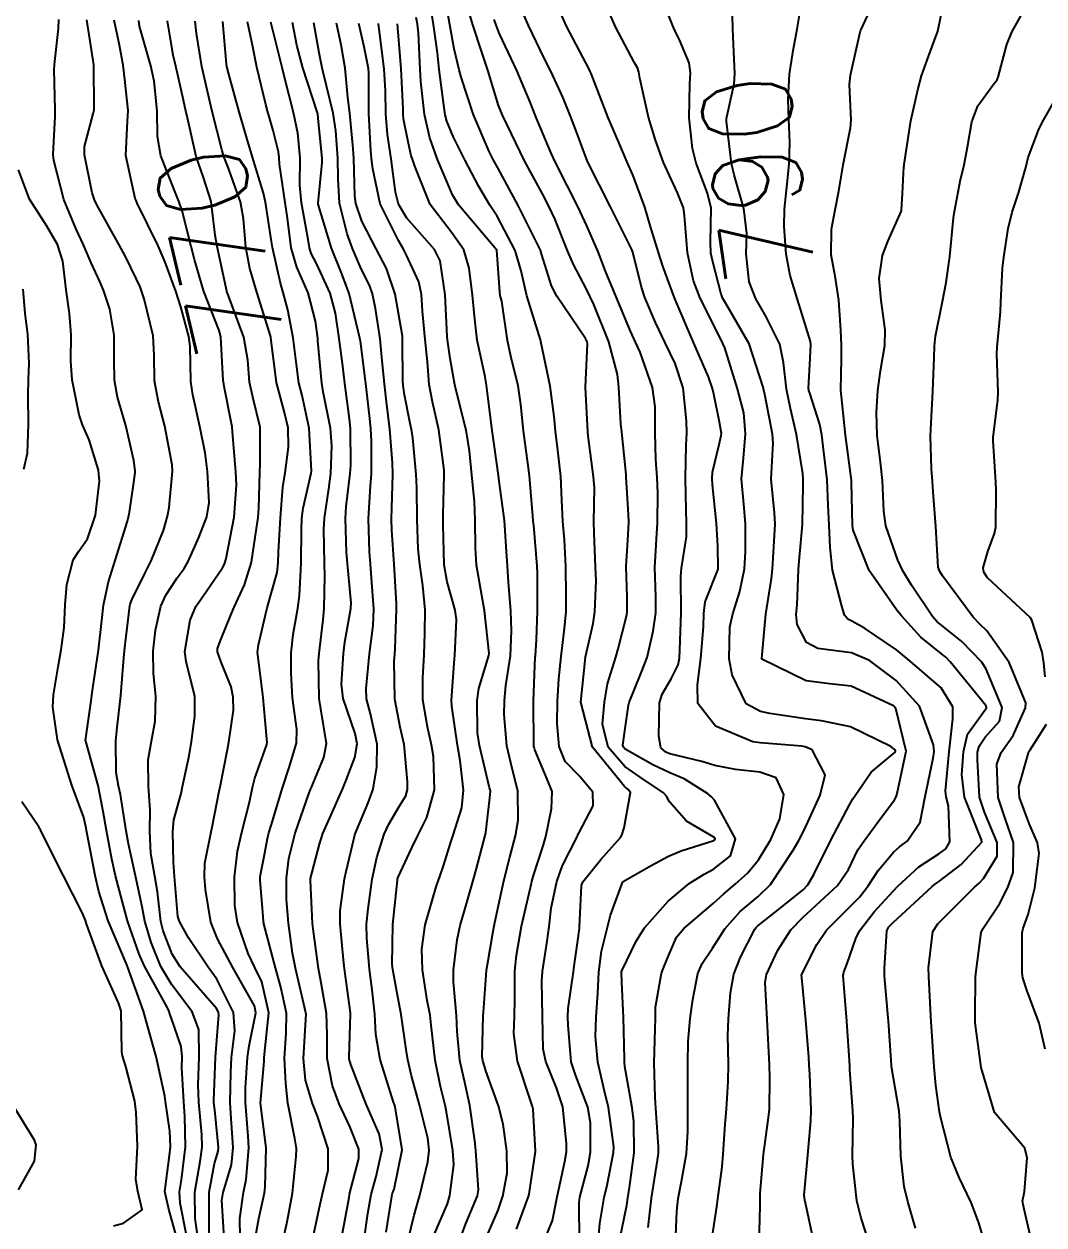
# Model space of a CAD drawing. Header units: metres. Extents: x 318500 to 325275, y 7408834 to 7428799.
# Drawn here: x 321789.5 to 321834.8, y 7423258 to 7423311.4 of the extents above; entities that cross this region are included whole.
import ezdxf
from ezdxf.enums import TextEntityAlignment as Align

# ---------------------------------------------------------------- set-up
doc = ezdxf.new("R2010")
doc.units = ezdxf.units.M
doc.header["$MEASUREMENT"] = 0
for name, color, linetype in [('Cotas', 45, 'Continuous'), ('Curvas de Nivel 1m', 11, 'Continuous'), ('Curvas de Nivel 5m', 15, 'Continuous'), ('Vias Primárias', 230, 'Continuous')]:
    doc.layers.add(name, color=color, linetype=linetype)
doc.styles.add('Style-STANDARD', font='STANDARD.shx')

msp = doc.modelspace()

# ---------------------------------------------------------------- linework, layer by layer
at = {"layer": 'Curvas de Nivel 1m', "flags": 128}
for points, elevation in [([(321814.203, 7423257.257), (321814.198, 7423259.026), (321814.227, 7423259.257), (321814.596, 7423260.642), (321814.692, 7423261.253), (321814.702, 7423262.56), (321814.574, 7423263.254), (321814.041, 7423264.64), (321813.843, 7423265.263), (321813.698, 7423266.897), (321813.688, 7423267.266), (321813.7, 7423267.641), (321813.935, 7423269.262), (321813.956, 7423269.409), (321814.12, 7423270.56), (321814.202, 7423271.186), (321814.212, 7423271.259), (321814.298, 7423273.109), (321814.351, 7423273.258), (321815.153, 7423274.263), (321816.026, 7423275.242), (321816.086, 7423275.337), (321816.186, 7423275.667), (321816.476, 7423277.236), (321816.359, 7423277.385), (321816.213, 7423277.495), (321814.791, 7423279.254), (321814.27, 7423281.25), (321814.452, 7423283.094), (321814.479, 7423283.258), (321814.817, 7423284.743), (321814.893, 7423285.254), (321814.942, 7423286.643), (321814.925, 7423287.254), (321814.852, 7423288.758), (321814.849, 7423289.255), (321814.866, 7423290.772), (321814.834, 7423291.256), (321814.592, 7423293.084), (321814.575, 7423293.258), (321814.472, 7423295.228), (321814.47, 7423295.26), (321814.564, 7423297.164), (321814.545, 7423297.259), (321814.472, 7423297.405), (321813.204, 7423299.279), (321812.968, 7423299.747), (321812.519, 7423301.161), (321812.494, 7423301.265), (321812.483, 7423301.291), (321812.452, 7423301.36), (321811.487, 7423303.306), (321810.575, 7423304.988), (321810.39, 7423305.322), (321810.196, 7423305.712), (321809.497, 7423307.331), (321808.954, 7423309.008), (321808.861, 7423309.338), (321808.644, 7423310.266), (321808.448, 7423311.343), (321808.184, 7423312.857)], 783), ([(321815.043, 7423257.249), (321815.117, 7423258.084), (321815.306, 7423259.247), (321815.431, 7423259.79), (321815.722, 7423261.243), (321815.736, 7423261.5), (321815.496, 7423263.245), (321815.317, 7423263.961), (321815.015, 7423265.25), (321814.923, 7423266.39), (321814.95, 7423267.251), (321815.02, 7423268.317), (321815.061, 7423269.25), (321815.184, 7423270.179), (321815.446, 7423271.247), (321815.591, 7423271.79), (321816.118, 7423273.24), (321816.13, 7423273.26), (321816.151, 7423273.278), (321817.388, 7423273.995), (321818.168, 7423274.404), (321818.727, 7423274.646), (321820.179, 7423275.101), (321820.228, 7423275.131), (321820.242, 7423275.179), (321820.181, 7423275.257), (321818.958, 7423275.965), (321818.204, 7423276.82), (321818.074, 7423277.078), (321817.944, 7423277.214), (321816.909, 7423277.921), (321816.221, 7423278.388), (321815.474, 7423279.248), (321815.231, 7423280.264), (321815.311, 7423281.249), (321815.456, 7423282.065), (321815.818, 7423283.245), (321815.927, 7423283.61), (321816.309, 7423285.122), (321816.324, 7423285.24), (321816.321, 7423285.948), (321816.284, 7423287.241), (321816.287, 7423287.294), (321816.352, 7423288.426), (321816.398, 7423289.239), (321816.399, 7423289.277), (321816.369, 7423289.837), (321816.284, 7423291.241), (321816.275, 7423291.358), (321816.084, 7423293.243), (321816.049, 7423293.618), (321815.956, 7423295.245), (321815.893, 7423295.801), (321815.51, 7423297.25), (321814.837, 7423298.915), (321814.682, 7423299.258), (321814.504, 7423299.624), (321813.939, 7423300.694), (321813.692, 7423301.272), (321813.109, 7423302.714), (321812.851, 7423303.285), (321812.558, 7423303.835), (321811.761, 7423305.302), (321811.372, 7423306.092), (321810.779, 7423307.317), (321810.606, 7423307.748), (321810.132, 7423309.325), (321809.886, 7423310.083), (321809.471, 7423311.332), (321808.958, 7423313.056)], 784), ([(321820.061, 7423257.179), (321820.308, 7423258.834), (321820.357, 7423259.176), (321820.549, 7423260.609), (321820.596, 7423261.174), (321820.686, 7423262.497), (321820.745, 7423263.173), (321820.812, 7423264.399), (321820.822, 7423265.172), (321820.799, 7423266.437), (321820.823, 7423267.172), (321820.919, 7423268.34), (321821.06, 7423269.17), (321821.354, 7423269.925), (321821.995, 7423271.161), (321822.054, 7423271.238), (321822.131, 7423271.304), (321822.906, 7423271.917), (321824.148, 7423272.914), (321824.356, 7423273.127), (321824.625, 7423273.591), (321825.372, 7423275.112), (321826.204, 7423276.693), (321826.359, 7423276.947), (321826.453, 7423277.098), (321827.173, 7423278.138), (321828.229, 7423279.026), (321828.248, 7423279.08), (321828.231, 7423279.134), (321828.036, 7423279.279), (321826.246, 7423280.158), (321824.956, 7423280.412), (321824.251, 7423280.512), (321822.66, 7423280.748), (321822.255, 7423280.829), (321821.607, 7423281.167), (321820.99, 7423282.462), (321820.863, 7423283.174), (321820.893, 7423284.586), (321821.026, 7423285.173), (321821.329, 7423286.165), (321821.539, 7423287.168), (321821.59, 7423287.929), (321821.589, 7423289.168), (321821.506, 7423290.041), (321821.407, 7423291.17), (321821.488, 7423292.085), (321821.589, 7423293.168), (321821.503, 7423294.096), (321821.235, 7423295.172), (321820.663, 7423296.982), (321820.583, 7423297.179), (321820.473, 7423297.397), (321819.568, 7423299.194), (321819.28, 7423299.971), (321819.005, 7423301.203), (321818.88, 7423302.87), (321818.834, 7423303.206), (321818.56, 7423303.876), (321817.942, 7423305.22), (321817.583, 7423306.218), (321817.266, 7423307.23), (321816.889, 7423308.973), (321816.849, 7423309.237), (321816.795, 7423309.4), (321816.637, 7423309.677), (321815.813, 7423311.248), (321815.147, 7423312.784)], 788), ([(321832.279, 7423257.017), (321831.956, 7423258.115), (321831.612, 7423259.025), (321831.082, 7423260.134), (321830.709, 7423261.039), (321830.245, 7423262.819), (321830.201, 7423263.047), (321830.038, 7423264.224), (321829.969, 7423265.051), (321829.854, 7423266.839), (321829.84, 7423267.053), (321829.817, 7423267.311), (321829.727, 7423269.056), (321829.722, 7423269.44), (321829.913, 7423271.053), (321830.134, 7423271.4), (321831.764, 7423273.026), (321831.965, 7423273.211), (321832.156, 7423273.411), (321832.773, 7423274.412), (321832.773, 7423275.014), (321832.2, 7423276.353), (321831.979, 7423277.023), (321831.887, 7423278.686), (321831.898, 7423279.025), (321831.964, 7423279.295), (321832.24, 7423279.685), (321832.867, 7423280.398), (321832.984, 7423281.013), (321832.285, 7423282.715), (321832.079, 7423283.023), (321831.204, 7423283.942), (321830.306, 7423284.659), (321830.089, 7423284.835), (321829.894, 7423285.056), (321828.958, 7423286.444), (321828.577, 7423287.076), (321828.347, 7423287.559), (321827.825, 7423289.085), (321827.734, 7423289.729), (321827.676, 7423291.087), (321827.58, 7423291.91), (321827.438, 7423293.09), (321827.406, 7423294.119), (321827.464, 7423295.09), (321827.588, 7423295.96), (321827.771, 7423297.087), (321827.784, 7423297.783), (321827.611, 7423299.089), (321827.53, 7423300.07), (321827.678, 7423301.088), (321827.904, 7423301.711), (321828.512, 7423303.08), (321828.522, 7423303.109), (321828.561, 7423303.839), (321828.626, 7423305.032), (321828.632, 7423305.079), (321828.639, 7423305.138), (321828.936, 7423307.075), (321829.244, 7423308.448), (321829.412, 7423309.068), (321829.729, 7423309.978), (321830.134, 7423311.058), (321830.501, 7423312.876)], 793), ([(321812.625, 7423257.28), (321813.011, 7423258.217), (321813.207, 7423259.271), (321813.555, 7423260.835), (321813.63, 7423261.265), (321813.629, 7423261.632), (321813.465, 7423263.268), (321813.192, 7423264.113), (321812.707, 7423265.28), (321812.599, 7423265.825), (321812.56, 7423267.283), (321812.526, 7423268.851), (321812.556, 7423269.283), (321812.774, 7423270.626), (321812.854, 7423271.279), (321812.95, 7423272.09), (321813.193, 7423273.274), (321813.444, 7423273.988), (321814.1, 7423275.261), (321814.124, 7423275.318), (321814.183, 7423275.433), (321814.813, 7423276.642), (321814.795, 7423277.254), (321814.217, 7423277.94), (321813.563, 7423278.609), (321813.299, 7423279.274), (321813.221, 7423280.299), (321813.233, 7423281.275), (321813.289, 7423282.289), (321813.386, 7423283.273), (321813.545, 7423284.518), (321813.609, 7423285.271), (321813.613, 7423285.978), (321813.596, 7423287.271), (321813.534, 7423288.455), (321813.471, 7423289.273), (321813.425, 7423290.224), (321813.372, 7423291.275), (321813.24, 7423292.445), (321813.133, 7423293.279), (321813.079, 7423293.933), (321812.91, 7423295.283), (321812.493, 7423297.266), (321812.487, 7423297.29), (321812.471, 7423297.338), (321811.867, 7423299.299), (321811.613, 7423300.405), (321811.347, 7423301.308), (321810.543, 7423302.83), (321810.221, 7423303.323), (321809.735, 7423304.156), (321809.111, 7423305.335), (321808.59, 7423306.379), (321808.311, 7423307.058), (321808.239, 7423307.345), (321808.185, 7423307.767), (321807.976, 7423309.35), (321807.893, 7423310.1), (321807.725, 7423311.354), (321807.564, 7423312.252)], 782), ([(321817.258, 7423257.913), (321817.399, 7423259.219), (321817.667, 7423260.895), (321817.712, 7423261.214), (321817.711, 7423261.498), (321817.601, 7423263.216), (321817.566, 7423263.678), (321817.523, 7423265.218), (321817.573, 7423266.725), (321817.577, 7423267.217), (321817.591, 7423267.703), (321817.856, 7423269.214), (321817.918, 7423269.398), (321818.11, 7423269.874), (321818.522, 7423270.806), (321818.839, 7423271.199), (321820.141, 7423272.309), (321820.599, 7423272.722), (321821.14, 7423273.17), (321821.678, 7423273.644), (321822.166, 7423274.248), (321822.715, 7423275.152), (321823.113, 7423276.065), (321823.286, 7423277.144), (321822.948, 7423277.879), (321822.22, 7423278.139), (321821.138, 7423278.254), (321820.223, 7423278.44), (321819.645, 7423278.61), (321818.227, 7423278.946), (321818.037, 7423279.022), (321817.818, 7423279.216), (321817.725, 7423279.73), (321817.768, 7423281.217), (321817.877, 7423281.605), (321818.276, 7423282.283), (321818.586, 7423282.905), (321818.647, 7423283.205), (321818.668, 7423283.579), (321818.722, 7423285.204), (321818.706, 7423286.832), (321818.736, 7423287.204), (321818.967, 7423288.595), (321818.969, 7423289.201), (321818.944, 7423289.77), (321818.921, 7423291.202), (321818.95, 7423292.663), (321818.97, 7423293.202), (321818.965, 7423293.742), (321818.82, 7423295.204), (321818.456, 7423296.294), (321818.007, 7423297.217), (321817.588, 7423298.119), (321817.104, 7423299.231), (321816.955, 7423299.684), (321816.575, 7423301.239), (321816.522, 7423301.393), (321815.59, 7423303.25), (321814.58, 7423305.237), (321814.567, 7423305.26), (321814.029, 7423306.703), (321813.809, 7423307.272), (321813.465, 7423308.129), (321812.933, 7423309.285), (321812.638, 7423309.849), (321811.944, 7423311.301), (321811.553, 7423312.191)], 786), ([(321822.195, 7423257.156), (321822.233, 7423258.889), (321822.236, 7423259.156), (321822.24, 7423259.424), (321822.388, 7423261.154), (321822.583, 7423262.58), (321822.643, 7423263.151), (321822.667, 7423264.524), (321822.647, 7423265.151), (321822.615, 7423265.711), (321822.544, 7423267.153), (321822.457, 7423268.793), (321822.519, 7423269.154), (321823.025, 7423270.237), (321823.597, 7423271.138), (321824.136, 7423271.688), (321825.678, 7423273.107), (321826.161, 7423273.82), (321826.582, 7423274.688), (321826.853, 7423275.093), (321827.425, 7423275.854), (321828.208, 7423276.915), (321828.271, 7423277.018), (321828.287, 7423277.079), (321828.319, 7423277.186), (321828.72, 7423279.073), (321828.258, 7423280.962), (321828.165, 7423281.081), (321826.273, 7423281.957), (321825.331, 7423282.057), (321824.276, 7423282.199), (321822.316, 7423283.16), (321822.313, 7423283.183), (321822.486, 7423285.157), (321822.742, 7423286.746), (321822.784, 7423287.153), (321822.869, 7423288.646), (321822.903, 7423289.152), (321822.879, 7423289.657), (321822.729, 7423291.155), (321822.816, 7423292.752), (321822.787, 7423293.154), (321822.725, 7423293.457), (321822.437, 7423294.908), (321822.379, 7423295.161), (321822.366, 7423295.236), (321821.751, 7423297.167), (321820.715, 7423298.959), (321820.574, 7423299.179), (321820.502, 7423299.374), (321820.131, 7423300.801), (321820.049, 7423301.187), (321820.034, 7423301.681), (321820.061, 7423303.187), (321819.897, 7423303.853), (321819.39, 7423305.198), (321819.234, 7423305.847), (321819.077, 7423307.203), (321819.104, 7423308.722), (321819.143, 7423309.202), (321819.085, 7423309.652), (321818.652, 7423310.673), (321818.469, 7423311.024), (321818.382, 7423311.214), (321817.894, 7423312.443)], 789), ([(321827.127, 7423257.088), (321826.73, 7423258.32), (321826.524, 7423259.094), (321826.355, 7423260.728), (321826.344, 7423261.096), (321826.362, 7423262.749), (321826.354, 7423263.097), (321826.226, 7423264.92), (321826.213, 7423265.098), (321826.09, 7423267.079), (321826.088, 7423267.1), (321826.072, 7423267.26), (321825.925, 7423269.103), (321825.952, 7423269.253), (321826.108, 7423269.641), (321826.481, 7423270.741), (321826.651, 7423271.095), (321827.297, 7423271.929), (321828.148, 7423272.85), (321828.359, 7423273.077), (321829.288, 7423273.938), (321830.172, 7423274.502), (321830.492, 7423274.728), (321830.671, 7423275.043), (321830.607, 7423276.641), (321830.497, 7423277.046), (321830.476, 7423277.309), (321830.633, 7423279.044), (321830.791, 7423280.502), (321830.793, 7423281.042), (321830.272, 7423281.879), (321828.895, 7423283.071), (321828.565, 7423283.348), (321828.295, 7423283.569), (321826.871, 7423284.527), (321826.307, 7423284.843), (321826.137, 7423284.931), (321825.984, 7423285.105), (321825.848, 7423285.576), (321825.449, 7423287.113), (321825.352, 7423288.118), (321825.303, 7423289.116), (321825.258, 7423289.996), (321825.212, 7423291.118), (321825.051, 7423292.48), (321824.972, 7423293.122), (321824.886, 7423293.582), (321824.438, 7423294.97), (321824.399, 7423295.09), (321824.391, 7423295.131), (321824.387, 7423295.184), (321824.461, 7423296.524), (321824.484, 7423297.13), (321824.472, 7423297.263), (321823.9, 7423299.139), (321823.566, 7423300.2), (321823.386, 7423301.147), (321823.303, 7423302.384), (321823.324, 7423303.148), (321823.442, 7423304.272), (321823.531, 7423305.146), (321823.559, 7423306.114), (321823.511, 7423307.146), (321823.483, 7423308.017), (321823.532, 7423309.146), (321823.695, 7423310.193), (321823.88, 7423311.142), (321824.121, 7423312.585)], 791), ([(321829.142, 7423257.873), (321828.803, 7423259.068), (321828.641, 7423259.735), (321828.488, 7423261.073), (321828.449, 7423262.638), (321828.413, 7423263.074), (321828.073, 7423265.057), (321828.069, 7423265.08), (321828.068, 7423265.098), (321828.053, 7423265.346), (321827.935, 7423267.081), (321827.923, 7423267.23), (321827.767, 7423269.083), (321827.766, 7423269.422), (321827.858, 7423271.083), (321827.948, 7423271.265), (321828.134, 7423271.45), (321829.877, 7423273.054), (321830.025, 7423273.179), (321830.153, 7423273.268), (321831.172, 7423274.028), (321832.086, 7423275.021), (321832.077, 7423275.126), (321831.315, 7423277.033), (321831.198, 7423278.014), (321831.267, 7423279.034), (321831.446, 7423279.828), (321832.259, 7423280.958), (321832.289, 7423280.99), (321832.294, 7423281.02), (321832.261, 7423281.092), (321830.679, 7423283.044), (321830.489, 7423283.244), (321830.294, 7423283.401), (321829.373, 7423284.136), (321828.516, 7423285.077), (321828.314, 7423285.33), (321827.08, 7423287.093), (321826.367, 7423288.893), (321826.345, 7423289.1), (321826.299, 7423291.011), (321826.294, 7423291.101), (321826.281, 7423291.213), (321826.028, 7423293.106), (321825.872, 7423294.54), (321825.824, 7423295.109), (321825.846, 7423296.494), (321825.85, 7423297.109), (321825.815, 7423297.775), (321825.736, 7423299.111), (321825.571, 7423300.174), (321825.386, 7423301.117), (321825.398, 7423302.257), (321825.571, 7423303.115), (321825.727, 7423303.948), (321825.921, 7423305.11), (321826.253, 7423306.762), (321826.282, 7423307.105), (321826.211, 7423308.693), (321826.243, 7423309.106), (321826.658, 7423310.958), (321826.689, 7423311.071), (321826.702, 7423311.1), (321827.333, 7423312.434)], 792), ([(321811.406, 7423257.84), (321811.94, 7423259.29), (321811.971, 7423259.386), (321812.245, 7423261.286), (321812.144, 7423263.162), (321812.119, 7423263.289), (321812.024, 7423263.558), (321811.448, 7423265.299), (321811.293, 7423266.532), (321811.314, 7423267.301), (321811.332, 7423268.05), (321811.34, 7423269.301), (321811.401, 7423270.01), (321811.635, 7423271.297), (321812.071, 7423273.213), (321812.088, 7423273.291), (321812.102, 7423273.34), (321812.153, 7423273.506), (321812.59, 7423274.867), (321812.705, 7423275.282), (321812.963, 7423276.514), (321812.994, 7423277.278), (321812.765, 7423277.832), (321812.228, 7423279.134), (321812.192, 7423279.253), (321812.182, 7423279.291), (321812.178, 7423279.343), (321812.165, 7423281.291), (321812.244, 7423283.255), (321812.248, 7423283.29), (321812.249, 7423283.321), (321812.291, 7423284.012), (321812.342, 7423285.29), (321812.335, 7423286.98), (321812.32, 7423287.29), (321812.171, 7423289.106), (321812.155, 7423289.293), (321812.132, 7423289.525), (321811.985, 7423291.296), (321811.93, 7423291.764), (321811.723, 7423293.3), (321811.606, 7423294.477), (321811.478, 7423295.304), (321811.154, 7423296.615), (321811.003, 7423297.312), (321810.748, 7423299.064), (321810.688, 7423299.317), (321810.662, 7423299.478), (321810.526, 7423301.32), (321808.825, 7423303.337), (321808.557, 7423303.78), (321807.899, 7423305.35), (321807.549, 7423306.315), (321807.321, 7423307.359), (321807.162, 7423308.822), (321807.126, 7423309.363), (321807.048, 7423310.97), (321807.007, 7423311.365), (321806.953, 7423311.656)], 781), ([(321818.47, 7423257.202), (321818.533, 7423258.63), (321818.592, 7423259.201), (321818.738, 7423259.959), (321818.965, 7423261.195), (321819.024, 7423262.176), (321819.022, 7423263.195), (321819.018, 7423264.213), (321819.021, 7423265.195), (321819.041, 7423266.176), (321819.125, 7423267.194), (321819.243, 7423268.032), (321819.465, 7423269.19), (321819.653, 7423269.641), (321820.117, 7423270.321), (321820.451, 7423270.851), (321820.662, 7423271.175), (321821.353, 7423271.953), (321822.145, 7423272.621), (321822.689, 7423273.152), (321823.702, 7423274.666), (321823.966, 7423275.133), (321824.186, 7423275.561), (321824.903, 7423277.12), (321825.127, 7423278.024), (321824.553, 7423279.125), (321824.232, 7423279.259), (321824.08, 7423279.285), (321822.234, 7423279.433), (321821.916, 7423279.482), (321820.245, 7423280.181), (321819.466, 7423281.192), (321819.451, 7423282.014), (321819.603, 7423283.19), (321819.712, 7423284.596), (321819.739, 7423285.189), (321819.798, 7423285.707), (321820.339, 7423287.082), (321820.369, 7423287.15), (321820.373, 7423287.18), (321820.355, 7423288.18), (321820.295, 7423289.181), (321820.112, 7423290.909), (321820.095, 7423291.184), (321820.122, 7423291.457), (321820.413, 7423292.686), (321820.506, 7423293.092), (321820.511, 7423293.179), (321820.425, 7423293.683), (321820.183, 7423294.929), (321820.117, 7423295.185), (321819.932, 7423295.704), (321819.288, 7423297.198), (321818.497, 7423299.034), (321818.427, 7423299.211), (321817.915, 7423300.62), (321817.714, 7423301.222), (321817.342, 7423302.424), (321817.107, 7423303.232), (321816.572, 7423304.675), (321816.33, 7423305.242), (321816.13, 7423305.699), (321815.465, 7423307.251), (321814.719, 7423309.169), (321814.685, 7423309.259), (321814.632, 7423309.363), (321813.625, 7423311.276), (321813.333, 7423311.946)], 787), ([(321834.369, 7423256.994), (321833.966, 7423258.731), (321833.902, 7423259.001), (321833.893, 7423259.079), (321833.975, 7423259.507), (321834.106, 7423260.998), (321833.997, 7423261.44), (321832.653, 7423263.014), (321832.05, 7423265.02), (321831.82, 7423266.776), (321831.796, 7423267.024), (321831.792, 7423267.306), (321831.811, 7423269.024), (321831.827, 7423269.301), (321832.052, 7423271.021), (321832.132, 7423271.177), (321832.865, 7423272.291), (321833.239, 7423273.009), (321833.482, 7423273.685), (321833.492, 7423275.007), (321833.128, 7423276.078), (321832.818, 7423277.014), (321832.753, 7423278.486), (321832.949, 7423279.013), (321833.476, 7423279.773), (321834.032, 7423281.002), (321834.043, 7423281.223), (321833.297, 7423283.01), (321832.304, 7423284.409), (321831.998, 7423284.716), (321831.695, 7423285.029), (321830.337, 7423286.854), (321830.216, 7423287.052), (321830.148, 7423287.248), (321830.041, 7423289.055), (321829.924, 7423290.596), (321829.889, 7423291.058), (321829.849, 7423291.608), (321829.8, 7423293.059), (321829.829, 7423293.659), (321829.911, 7423295.058), (321829.967, 7423296.559), (321829.983, 7423297.057), (321830.022, 7423297.511), (321830.343, 7423299.052), (321830.508, 7423299.896), (321830.66, 7423301.048), (321830.832, 7423302.76), (321830.867, 7423303.045), (321831.142, 7423304.47), (321831.28, 7423305.04), (321831.454, 7423305.902), (321831.639, 7423307.034), (321831.901, 7423307.74), (321832.625, 7423308.713), (321832.76, 7423308.886), (321832.815, 7423309.018), (321833.204, 7423310.462), (321833.424, 7423311.012), (321833.865, 7423311.811)], 794), ([(321796.754, 7423257.488), (321796.462, 7423258.993), (321796.43, 7423259.493), (321796.515, 7423260.032), (321796.691, 7423261.489), (321796.666, 7423262.835), (321796.617, 7423263.491), (321796.539, 7423264.996), (321796.546, 7423265.493), (321796.509, 7423265.948), (321796.067, 7423267.234), (321795.992, 7423267.424), (321795.968, 7423267.502), (321795.881, 7423267.695), (321794.877, 7423269.518), (321794.639, 7423270.053), (321794.12, 7423271.53), (321793.587, 7423273.536), (321793.424, 7423274.275), (321793.192, 7423275.54), (321793.044, 7423276.397), (321792.811, 7423277.544), (321792.264, 7423279.515), (321792.26, 7423279.55), (321792.512, 7423281.3), (321792.541, 7423281.556), (321792.582, 7423281.874), (321792.825, 7423283.552), (321792.978, 7423284.872), (321793.051, 7423285.549), (321793.273, 7423286.599), (321793.578, 7423287.541), (321794.118, 7423289.294), (321794.179, 7423289.533), (321794.204, 7423289.69), (321794.381, 7423290.904), (321794.462, 7423291.455), (321794.467, 7423291.529), (321794.397, 7423291.979), (321794.046, 7423293.536), (321793.681, 7423294.79), (321793.537, 7423295.544), (321793.529, 7423296.469), (321793.533, 7423297.544), (321793.329, 7423298.706), (321793.055, 7423299.552), (321792.886, 7423299.937), (321792.512, 7423300.757), (321792.164, 7423301.564), (321791.836, 7423302.261), (321791.298, 7423303.573), (321790.847, 7423305.306), (321790.819, 7423305.578), (321790.902, 7423307.271), (321790.912, 7423307.577), (321790.868, 7423309.336), (321790.877, 7423309.578), (321791.061, 7423311.169), (321791.07, 7423311.576)], 766), ([(321797.243, 7423257.48), (321797.131, 7423258.304), (321797.106, 7423259.483), (321797.353, 7423260.848), (321797.445, 7423261.478), (321797.431, 7423262.046), (321797.296, 7423263.481), (321797.261, 7423264.252), (321797.3, 7423265.481), (321797.285, 7423266.704), (321796.997, 7423267.486), (321796.088, 7423268.697), (321795.608, 7423269.507), (321795.171, 7423270.57), (321794.898, 7423271.518), (321794.765, 7423272.156), (321794.474, 7423273.525), (321794.171, 7423274.953), (321794.066, 7423275.531), (321793.804, 7423277.142), (321793.724, 7423277.535), (321793.616, 7423278.129), (321793.596, 7423279.536), (321793.657, 7423280.12), (321793.827, 7423281.536), (321793.959, 7423283.217), (321793.991, 7423283.534), (321794.023, 7423283.795), (321794.219, 7423285.531), (321794.236, 7423285.606), (321794.314, 7423285.787), (321794.893, 7423286.96), (321795.17, 7423287.518), (321795.716, 7423288.872), (321795.903, 7423289.507), (321795.973, 7423289.898), (321796.123, 7423291.504), (321796.103, 7423291.796), (321795.773, 7423293.51), (321795.501, 7423294.584), (321795.315, 7423295.517), (321795.31, 7423296.664), (321795.263, 7423297.518), (321794.858, 7423299.161), (321794.743, 7423299.526), (321794.676, 7423299.702), (321794.505, 7423300.071), (321794.027, 7423301.049), (321793.769, 7423301.541), (321792.76, 7423303.343), (321792.657, 7423303.558), (321792.555, 7423303.875), (321792.203, 7423305.564), (321792.21, 7423305.938), (321792.598, 7423307.384), (321792.64, 7423307.559), (321792.645, 7423307.603), (321792.63, 7423309.56), (321792.318, 7423311.563)], 767), ([(321797.755, 7423257.66), (321797.743, 7423259.473), (321797.983, 7423260.755), (321798.152, 7423261.305), (321798.167, 7423261.468), (321798.013, 7423262.987), (321797.963, 7423263.471), (321797.959, 7423263.533), (321798.038, 7423265.47), (321798.052, 7423265.673), (321798.179, 7423267.358), (321798.169, 7423267.469), (321798.073, 7423267.642), (321796.455, 7423269.495), (321796.108, 7423270.056), (321795.701, 7423271.084), (321795.6, 7423271.508), (321795.448, 7423272.819), (321795.33, 7423273.512), (321795.152, 7423274.528), (321795.115, 7423275.516), (321795.129, 7423276.455), (321795.048, 7423277.517), (321795.044, 7423278.691), (321795.183, 7423279.516), (321795.35, 7423280.407), (321795.379, 7423281.513), (321795.272, 7423282.517), (321795.255, 7423283.515), (321795.368, 7423284.439), (321795.606, 7423285.511), (321795.821, 7423286.004), (321796.329, 7423286.765), (321796.643, 7423287.189), (321796.821, 7423287.495), (321797.285, 7423288.556), (321797.645, 7423289.487), (321797.744, 7423290.111), (321797.681, 7423291.487), (321797.565, 7423292.326), (321797.333, 7423293.491), (321797.025, 7423294.903), (321796.939, 7423295.495), (321796.901, 7423297.059), (321796.849, 7423297.496), (321796.49, 7423298.813), (321796.267, 7423299.503), (321795.801, 7423300.798), (321795.484, 7423301.516), (321794.548, 7423303.421), (321794.5, 7423303.531), (321794.463, 7423303.619), (321794.043, 7423305.538), (321794.115, 7423307.057), (321794.149, 7423307.537), (321793.995, 7423308.914), (321793.922, 7423309.541), (321793.759, 7423310.427), (321793.525, 7423311.547)], 768), ([(321798.423, 7423257.465), (321798.319, 7423259.112), (321798.366, 7423259.466), (321798.745, 7423260.7), (321798.818, 7423261.462), (321798.721, 7423262.751), (321798.68, 7423263.463), (321798.708, 7423264.795), (321798.745, 7423265.463), (321798.884, 7423266.64), (321798.83, 7423267.462), (321798.092, 7423268.935), (321797.706, 7423269.476), (321796.837, 7423270.772), (321796.427, 7423271.496), (321796.361, 7423271.727), (321796.206, 7423273.499), (321796.159, 7423274.119), (321796.129, 7423275.501), (321796.185, 7423276.016), (321796.499, 7423277.195), (321796.571, 7423277.496), (321796.858, 7423278.856), (321796.968, 7423279.493), (321797.116, 7423280.622), (321797.109, 7423281.492), (321796.722, 7423283.049), (321796.667, 7423283.496), (321796.902, 7423284.893), (321797.164, 7423285.491), (321797.626, 7423286.181), (321798.336, 7423287.208), (321798.436, 7423287.382), (321798.468, 7423287.478), (321798.5, 7423287.636), (321798.867, 7423289.472), (321798.965, 7423290.887), (321798.94, 7423291.472), (321798.808, 7423293.08), (321798.77, 7423293.475), (321798.718, 7423293.771), (321798.437, 7423295.196), (321798.386, 7423295.481), (321798.379, 7423295.542), (321798.274, 7423297.482), (321798.195, 7423297.762), (321797.518, 7423299.49), (321797.097, 7423300.911), (321796.957, 7423301.496), (321796.544, 7423303.08), (321796.402, 7423303.502), (321796.297, 7423303.761), (321795.599, 7423305.515), (321795.451, 7423306.38), (321795.434, 7423307.517), (321795.306, 7423308.834), (321795.151, 7423309.522), (321794.656, 7423311.275), (321794.618, 7423311.531)], 769), ([(321799.823, 7423257.57), (321799.953, 7423258.314), (321800.169, 7423259.245), (321800.207, 7423259.446), (321800.239, 7423259.713), (321800.277, 7423261.446), (321800.034, 7423263.436), (321800.192, 7423265.304), (321800.194, 7423265.448), (321800.21, 7423265.606), (321800.405, 7423267.445), (321800.091, 7423268.818), (321799.781, 7423269.453), (321799.485, 7423270.08), (321799.012, 7423271.461), (321798.883, 7423272.208), (321798.874, 7423273.469), (321799.012, 7423274.622), (321799.203, 7423275.465), (321799.543, 7423276.809), (321799.682, 7423277.458), (321799.785, 7423277.878), (321800.225, 7423279.115), (321800.31, 7423279.368), (321800.323, 7423279.449), (321800.245, 7423280.45), (321800.152, 7423281.452), (321799.935, 7423283.113), (321799.904, 7423283.456), (321799.943, 7423283.797), (321800.309, 7423285.38), (321800.32, 7423285.439), (321800.768, 7423287.009), (321800.817, 7423287.443), (321800.832, 7423287.93), (321800.915, 7423289.442), (321801.027, 7423290.794), (321801.122, 7423291.439), (321801.27, 7423292.575), (321801.253, 7423293.438), (321801.097, 7423294.11), (321800.742, 7423295.445), (321800.492, 7423297.427), (321800.488, 7423297.45), (321800.471, 7423297.52), (321799.864, 7423299.46), (321799.559, 7423300.513), (321799.384, 7423301.467), (321799.282, 7423302.725), (321799.144, 7423303.471), (321798.574, 7423305.049), (321798.405, 7423305.482), (321798.327, 7423305.738), (321797.889, 7423307.487), (321797.654, 7423308.45), (321797.43, 7423309.492), (321797.189, 7423310.958), (321797.127, 7423311.495)], 771), ([(321801.055, 7423257.433), (321801.214, 7423258.168), (321801.455, 7423259.428), (321801.621, 7423261.06), (321801.626, 7423261.425), (321801.555, 7423261.868), (321801.25, 7423263.432), (321801.159, 7423264.307), (321801.092, 7423265.434), (321801.168, 7423266.54), (321801.19, 7423267.433), (321800.941, 7423268.583), (321800.69, 7423269.441), (321800.182, 7423271.396), (321800.174, 7423271.449), (321800.169, 7423271.488), (321800.135, 7423271.923), (321800.017, 7423273.32), (321800.013, 7423273.452), (321800.03, 7423273.573), (321800.162, 7423274.24), (321800.356, 7423275.268), (321800.404, 7423275.447), (321800.501, 7423275.763), (321801.009, 7423277.438), (321801.304, 7423278.343), (321801.624, 7423279.429), (321801.639, 7423280.029), (321801.454, 7423281.432), (321801.387, 7423282.549), (321801.392, 7423283.433), (321801.477, 7423284.247), (321801.689, 7423285.429), (321801.766, 7423285.981), (321801.835, 7423287.428), (321801.851, 7423288.924), (321801.873, 7423289.427), (321801.926, 7423289.867), (321802.283, 7423291.422), (321802.296, 7423291.517), (321802.198, 7423293.423), (321801.881, 7423294.875), (321801.741, 7423295.43), (321801.633, 7423296.251), (321801.488, 7423297.435), (321801.249, 7423298.678), (321801.044, 7423299.442), (321800.916, 7423299.856), (321800.563, 7423301.449), (321800.524, 7423301.705), (321800.254, 7423303.454), (321800.157, 7423303.855), (321799.671, 7423305.464), (321799.425, 7423306.304), (321799.086, 7423307.473), (321798.625, 7423309.147), (321798.541, 7423309.481), (321798.526, 7423309.586), (321798.356, 7423311.483)], 772), ([(321802.356, 7423257.414), (321802.635, 7423258.734), (321802.791, 7423259.408), (321803.035, 7423260.458), (321803.042, 7423261.404), (321802.571, 7423262.852), (321802.342, 7423263.415), (321802.036, 7423264.462), (321801.94, 7423265.422), (321802.055, 7423267.406), (321802.052, 7423267.439), (321801.587, 7423269.428), (321801.449, 7423270.09), (321801.268, 7423271.433), (321801.187, 7423272.481), (321801.185, 7423273.434), (321801.288, 7423274.308), (321801.573, 7423275.429), (321802.198, 7423277.219), (321802.257, 7423277.362), (321802.284, 7423277.419), (321802.852, 7423278.785), (321802.966, 7423279.413), (321802.716, 7423280.952), (321802.642, 7423281.416), (321802.611, 7423283.083), (321802.631, 7423283.416), (321802.816, 7423284.901), (321802.867, 7423285.414), (321802.897, 7423286.848), (321802.88, 7423287.415), (321802.844, 7423288.927), (321802.87, 7423289.415), (321803.07, 7423290.723), (321803.151, 7423291.412), (321803.194, 7423292.627), (321803.136, 7423293.413), (321802.818, 7423295.034), (321802.752, 7423295.417), (321802.586, 7423297.301), (321802.574, 7423297.419), (321802.481, 7423298.172), (321802.147, 7423299.425), (321801.646, 7423300.567), (321801.399, 7423301.437), (321801.226, 7423302.754), (321801.123, 7423303.441), (321800.881, 7423305.14), (321800.859, 7423305.446), (321800.832, 7423305.696), (321800.592, 7423306.641), (321800.413, 7423307.267), (321800.358, 7423307.454), (321800.265, 7423307.795), (321799.868, 7423309.461), (321799.682, 7423310.427), (321799.448, 7423311.468)], 773), ([(321803.676, 7423257.662), (321803.968, 7423259.245), (321803.987, 7423259.373), (321803.992, 7423259.39), (321804.394, 7423260.978), (321804.406, 7423261.386), (321804.005, 7423262.391), (321803.522, 7423263.397), (321803.236, 7423264.198), (321802.995, 7423265.411), (321802.99, 7423266.481), (321802.963, 7423267.411), (321802.723, 7423268.782), (321802.608, 7423269.415), (321802.366, 7423271.178), (321802.342, 7423271.418), (321802.247, 7423273.321), (321802.259, 7423273.419), (321802.65, 7423274.938), (321802.807, 7423275.414), (321803.228, 7423276.371), (321803.687, 7423277.405), (321803.841, 7423277.776), (321804.224, 7423278.786), (321804.327, 7423279.399), (321804.237, 7423279.856), (321803.702, 7423281.406), (321803.627, 7423282.045), (321803.718, 7423283.406), (321803.783, 7423283.91), (321804.046, 7423285.403), (321804.056, 7423285.66), (321803.893, 7423287.404), (321803.856, 7423287.894), (321803.801, 7423289.406), (321803.841, 7423289.932), (321804.02, 7423291.404), (321804.044, 7423291.754), (321804.029, 7423293.404), (321803.99, 7423293.839), (321803.779, 7423295.407), (321803.687, 7423296.172), (321803.526, 7423297.409), (321803.367, 7423298.531), (321803.131, 7423299.414), (321802.513, 7423300.736), (321802.276, 7423301.182), (321802.206, 7423301.425), (321802.147, 7423301.804), (321801.855, 7423303.43), (321801.785, 7423304.208), (321801.789, 7423305.432), (321801.684, 7423306.527), (321801.49, 7423307.437), (321801.115, 7423308.95), (321800.988, 7423309.445), (321800.65, 7423310.808), (321800.496, 7423311.452)], 774), ([(321805.611, 7423257.708), (321805.887, 7423259.371), (321805.903, 7423259.438), (321805.972, 7423259.608), (321806.332, 7423261.365), (321806.019, 7423263.274), (321805.983, 7423263.37), (321805.958, 7423263.434), (321805.35, 7423265.38), (321805.162, 7423266.484), (321805.111, 7423267.384), (321804.999, 7423268.473), (321804.874, 7423269.388), (321804.749, 7423270.762), (321804.747, 7423271.391), (321804.812, 7423272.065), (321805, 7423273.387), (321805.201, 7423274.348), (321805.53, 7423275.38), (321805.732, 7423275.832), (321806.199, 7423276.617), (321806.484, 7423277.088), (321806.568, 7423277.365), (321806.569, 7423277.72), (321806.409, 7423279.367), (321806.242, 7423280.138), (321805.994, 7423281.374), (321805.969, 7423283.067), (321805.999, 7423283.374), (321806.021, 7423283.636), (321806.074, 7423285.374), (321806.071, 7423285.616), (321805.973, 7423287.376), (321805.867, 7423288.889), (321805.855, 7423289.378), (321805.868, 7423289.877), (321805.91, 7423291.377), (321805.894, 7423291.882), (321805.771, 7423293.38), (321805.632, 7423294.582), (321805.534, 7423295.384), (321805.437, 7423296.404), (321805.344, 7423297.387), (321805.143, 7423298.738), (321805.013, 7423299.392), (321804.879, 7423299.769), (321804.511, 7423300.494), (321804.114, 7423301.404), (321803.881, 7423302.055), (321803.541, 7423303.41), (321803.479, 7423304.498), (321803.465, 7423305.411), (321803.373, 7423306.632), (321803.254, 7423307.413), (321802.818, 7423309.227), (321802.776, 7423309.419), (321802.64, 7423310.087), (321802.398, 7423311.424)], 776), ([(321806.6, 7423257.36), (321806.857, 7423258.456), (321807.115, 7423259.353), (321807.465, 7423260.828), (321807.521, 7423261.347), (321807.47, 7423261.876), (321807.097, 7423263.354), (321806.748, 7423264.65), (321806.582, 7423265.362), (321806.511, 7423265.82), (321806.277, 7423267.367), (321806.085, 7423268.391), (321805.907, 7423269.373), (321805.887, 7423269.59), (321805.905, 7423271.373), (321806.113, 7423273.334), (321806.116, 7423273.371), (321806.124, 7423273.397), (321806.152, 7423273.475), (321806.756, 7423274.777), (321807.04, 7423275.357), (321807.424, 7423276.119), (321807.764, 7423277.347), (321807.716, 7423278.839), (321807.626, 7423279.349), (321807.448, 7423280.146), (321807.244, 7423281.355), (321807.238, 7423282.324), (321807.297, 7423283.355), (321807.34, 7423284.309), (321807.348, 7423285.354), (321807.249, 7423286.433), (321807.112, 7423287.358), (321807.044, 7423288.056), (321806.989, 7423289.361), (321806.973, 7423290.769), (321806.95, 7423291.362), (321806.794, 7423292.985), (321806.738, 7423293.365), (321806.685, 7423293.628), (321806.435, 7423294.894), (321806.375, 7423295.307), (321806.364, 7423295.371), (321806.362, 7423295.45), (321806.339, 7423297.372), (321806.335, 7423297.509), (321806.019, 7423299.377), (321805.633, 7423300.505), (321805.178, 7423301.39), (321804.538, 7423302.617), (321804.263, 7423303.403), (321804.225, 7423303.733), (321804.18, 7423305.404), (321804.154, 7423305.835), (321803.995, 7423307.406), (321803.912, 7423308.106), (321803.791, 7423309.408), (321803.614, 7423310.442), (321803.404, 7423311.413)], 777), ([(321807.737, 7423257.55), (321807.951, 7423258.074), (321808.337, 7423258.964), (321808.451, 7423259.335), (321808.621, 7423260.697), (321808.585, 7423261.334), (321808.299, 7423263.054), (321808.238, 7423263.338), (321808.033, 7423264.176), (321807.789, 7423265.344), (321807.62, 7423266.901), (321807.565, 7423267.348), (321807.442, 7423267.987), (321807.237, 7423269.353), (321807.194, 7423270.273), (321807.349, 7423271.352), (321807.843, 7423273.041), (321807.941, 7423273.343), (321807.997, 7423273.498), (321808.159, 7423273.972), (321808.484, 7423275.028), (321808.588, 7423275.336), (321808.979, 7423276.551), (321809.058, 7423277.332), (321808.899, 7423278.657), (321808.779, 7423279.335), (321808.528, 7423281.066), (321808.517, 7423281.337), (321808.633, 7423282.98), (321808.668, 7423283.336), (321808.737, 7423284.902), (321808.678, 7423285.336), (321808.329, 7423286.587), (321808.195, 7423287.342), (321808.146, 7423289.131), (321808.141, 7423289.343), (321808.142, 7423289.564), (321808.191, 7423291.343), (321808.188, 7423291.548), (321807.963, 7423293.347), (321807.67, 7423294.589), (321807.527, 7423295.354), (321807.448, 7423296.362), (321807.353, 7423297.357), (321807.235, 7423298.613), (321807.182, 7423299.36), (321807.062, 7423299.918), (321806.517, 7423301.11), (321806.432, 7423301.285), (321806.39, 7423301.372), (321806.176, 7423301.725), (321805.35, 7423303.388), (321805.021, 7423304.945), (321804.968, 7423305.394), (321804.929, 7423305.74), (321804.842, 7423307.396), (321804.843, 7423309.18), (321804.828, 7423309.397), (321804.644, 7423310.365), (321804.408, 7423311.403)], 778), ([(321808.875, 7423257.331), (321809.164, 7423258.116), (321809.671, 7423259.323), (321809.712, 7423259.584), (321809.603, 7423261.324), (321809.559, 7423261.762), (321809.339, 7423263.327), (321809.139, 7423264.223), (321808.892, 7423265.332), (321808.774, 7423266.622), (321808.739, 7423267.333), (321808.606, 7423268.821), (321808.603, 7423269.335), (321808.764, 7423270.689), (321808.903, 7423271.332), (321809.186, 7423272.283), (321809.483, 7423273.327), (321809.625, 7423273.858), (321810.016, 7423275.322), (321810.043, 7423275.46), (321810.203, 7423276.871), (321810.246, 7423277.282), (321810.247, 7423277.319), (321810.239, 7423277.349), (321810.211, 7423277.446), (321809.757, 7423279.325), (321809.679, 7423279.885), (321809.663, 7423281.326), (321809.732, 7423281.859), (321810.175, 7423283.321), (321810.188, 7423283.415), (321809.98, 7423285.323), (321809.907, 7423285.733), (321809.629, 7423287.327), (321809.578, 7423288.097), (321809.571, 7423289.328), (321809.535, 7423290.166), (321809.426, 7423291.33), (321809.321, 7423292.416), (321809.173, 7423293.332), (321808.741, 7423295.033), (321808.671, 7423295.338), (321808.458, 7423296.52), (321808.336, 7423297.342), (321808.321, 7423297.494), (321808.232, 7423299.344), (321808.019, 7423300.852), (321807.763, 7423301.351), (321806.541, 7423302.745), (321806.159, 7423303.376), (321806.029, 7423303.907), (321805.835, 7423305.381), (321805.675, 7423306.468), (321805.607, 7423307.385), (321805.593, 7423308.408), (321805.531, 7423309.386), (321805.367, 7423310.671), (321805.28, 7423311.391)], 779), ([(321789.513, 7423291.593), (321789.68, 7423292.312), (321789.719, 7423293.591), (321789.706, 7423294.865), (321789.728, 7423295.591), (321789.745, 7423296.296), (321789.686, 7423297.592), (321789.572, 7423298.506), (321789.478, 7423299.595)], 764), ([(321793.497, 7423257.984), (321793.949, 7423258.099), (321794.775, 7423258.7), (321794.582, 7423259.521), (321794.493, 7423260.041), (321794.559, 7423261.521), (321794.511, 7423263.024), (321794.441, 7423263.524), (321794.043, 7423265.069), (321793.899, 7423265.532), (321793.867, 7423265.717), (321793.843, 7423267.532), (321793.726, 7423267.883), (321792.975, 7423269.541), (321792.308, 7423271.358), (321792.248, 7423271.549), (321792.125, 7423271.877), (321791.269, 7423273.563), (321790.315, 7423275.441), (321790.25, 7423275.579), (321790.227, 7423275.625), (321790.181, 7423275.707), (321789.425, 7423276.824)], 764), ([(321789.282, 7423259.59), (321789.983, 7423260.862), (321790.061, 7423261.579), (321789.993, 7423261.785), (321788.873, 7423263.597)], 763)]:
    msp.add_lwpolyline(points, dxfattribs=dict(at, elevation=elevation))
at = {"layer": 'Curvas de Nivel 5m', "flags": 128}
for points, elevation in [([(321824.645, 7423257.119), (321824.294, 7423258.796), (321824.213, 7423259.126), (321824.195, 7423259.349), (321824.349, 7423261.125), (321824.493, 7423262.642), (321824.507, 7423263.123), (321824.442, 7423264.726), (321824.42, 7423265.124), (321824.399, 7423265.47), (321824.261, 7423267.127), (321824.096, 7423268.846), (321824.074, 7423269.13), (321824.079, 7423269.151), (321824.101, 7423269.195), (321824.754, 7423270.487), (321825.181, 7423271.114), (321826.14, 7423272.075), (321826.655, 7423272.584), (321827.039, 7423273.091), (321827.475, 7423273.772), (321828.173, 7423274.598), (321828.434, 7423274.818), (321828.775, 7423275.071), (321829.34, 7423275.916), (321829.569, 7423277.06), (321829.929, 7423278.757), (321829.967, 7423279.054), (321829.94, 7423279.349), (321829.323, 7423281.064), (321828.277, 7423282.215), (321827.099, 7423283.092), (321826.293, 7423283.434), (321824.804, 7423283.632), (321824.298, 7423283.899), (321823.874, 7423284.704), (321823.837, 7423285.137), (321823.88, 7423285.573), (321823.939, 7423287.136), (321823.969, 7423287.512), (321824.12, 7423289.134), (321824.152, 7423290.898), (321824.15, 7423291.134), (321824.128, 7423291.4), (321823.846, 7423293.139), (321823.579, 7423294.291), (321823.407, 7423295.146), (321823.276, 7423296.329), (321823.113, 7423297.15), (321822.488, 7423298.393), (321822.039, 7423299.165), (321821.753, 7423299.922), (321821.617, 7423301.169), (321821.638, 7423302.064), (321821.504, 7423303.17), (321821.074, 7423304.673), (321820.958, 7423305.176), (321820.736, 7423307.041), (321820.739, 7423307.179), (321821.082, 7423308.716), (321821.109, 7423309.175), (321821.035, 7423310.796), (321821.026, 7423311.176), (321820.973, 7423312.881)], 790), ([(321799.123, 7423257.458), (321799.107, 7423258.304), (321799.28, 7423259.457), (321799.393, 7423260.038), (321799.507, 7423261.455), (321799.486, 7423261.966), (321799.367, 7423263.457), (321799.37, 7423264.117), (321799.453, 7423265.456), (321799.533, 7423265.977), (321799.824, 7423267.452), (321799.764, 7423267.764), (321798.795, 7423269.463), (321798.119, 7423270.728), (321797.817, 7423271.475), (321797.585, 7423272.926), (321797.538, 7423273.486), (321797.551, 7423274.094), (321797.835, 7423275.483), (321797.902, 7423275.764), (321798.198, 7423277.299), (321798.232, 7423277.48), (321798.56, 7423279.14), (321798.63, 7423279.474), (321798.828, 7423280.895), (321798.82, 7423281.472), (321798.721, 7423281.93), (321798.276, 7423283.031), (321798.122, 7423283.482), (321798.126, 7423283.638), (321798.289, 7423284.057), (321798.691, 7423285.088), (321798.855, 7423285.472), (321799.326, 7423286.464), (321799.629, 7423287.461), (321799.856, 7423288.959), (321799.927, 7423289.456), (321799.962, 7423289.86), (321800.003, 7423291.456), (321800.021, 7423291.83), (321800.021, 7423293.456), (321799.702, 7423294.73), (321799.543, 7423295.463), (321799.475, 7423296.445), (321799.289, 7423297.468), (321798.566, 7423299.412), (321798.54, 7423299.479), (321798.531, 7423299.51), (321798.502, 7423299.638), (321798.101, 7423301.484), (321798.02, 7423301.993), (321797.837, 7423303.487), (321797.504, 7423304.552), (321797.169, 7423305.494), (321796.752, 7423307.345), (321796.72, 7423307.499), (321796.607, 7423307.995), (321796.264, 7423309.505), (321796.156, 7423309.989), (321795.891, 7423311.512)], 770), ([(321804.643, 7423257.383), (321804.803, 7423258.536), (321804.951, 7423259.38), (321805.174, 7423260.182), (321805.444, 7423261.375), (321805.311, 7423262.067), (321804.724, 7423263.383), (321804.046, 7423265.146), (321803.975, 7423265.401), (321803.968, 7423265.483), (321804.034, 7423267.4), (321804.032, 7423267.439), (321803.764, 7423269.403), (321803.715, 7423269.795), (321803.568, 7423271.406), (321803.568, 7423271.974), (321803.76, 7423273.404), (321803.831, 7423273.727), (321804.176, 7423275.16), (321804.22, 7423275.359), (321804.234, 7423275.399), (321804.822, 7423276.769), (321805.038, 7423277.388), (321805.206, 7423278.372), (321805.221, 7423279.385), (321804.918, 7423280.722), (321804.742, 7423281.393), (321804.722, 7423281.85), (321804.871, 7423283.391), (321805.039, 7423284.649), (321805.06, 7423285.389), (321804.961, 7423286.76), (321804.913, 7423287.391), (321804.874, 7423287.92), (321804.824, 7423289.393), (321804.921, 7423290.852), (321804.957, 7423291.391), (321804.965, 7423292.839), (321804.934, 7423293.392), (321804.883, 7423293.851), (321804.708, 7423295.396), (321804.468, 7423297.278), (321804.452, 7423297.4), (321804.447, 7423297.424), (321803.978, 7423299.405), (321803.645, 7423300.272), (321803.18, 7423301.413), (321802.597, 7423303.372), (321802.594, 7423303.42), (321802.773, 7423305.222), (321802.77, 7423305.418), (321802.598, 7423307.181), (321802.574, 7423307.395), (321802.567, 7423307.421), (321802.555, 7423307.466), (321801.908, 7423309.431), (321801.645, 7423310.435), (321801.456, 7423311.438)], 775), ([(321810.005, 7423257.319), (321810.592, 7423258.679), (321810.807, 7423259.307), (321810.995, 7423260.319), (321810.979, 7423261.305), (321810.81, 7423262.506), (321810.605, 7423263.311), (321810.043, 7423264.867), (321809.904, 7423265.321), (321809.888, 7423265.486), (321809.93, 7423267.321), (321809.934, 7423267.459), (321810.069, 7423269.32), (321810.074, 7423269.347), (321810.103, 7423269.511), (321810.365, 7423271.078), (321810.411, 7423271.316), (321810.484, 7423271.665), (321810.842, 7423273.31), (321811.106, 7423274.366), (321811.362, 7423275.302), (321811.483, 7423276.009), (321811.46, 7423277.301), (321811.219, 7423278.304), (321810.972, 7423279.309), (321810.865, 7423280.697), (321810.867, 7423281.311), (321810.94, 7423281.983), (321811.136, 7423283.307), (321811.189, 7423284.414), (321811.16, 7423285.307), (321811.057, 7423286.581), (321811.002, 7423287.31), (321810.969, 7423287.934), (321810.867, 7423289.312), (321810.64, 7423291.062), (321810.604, 7423291.317), (321810.411, 7423292.696), (321810.32, 7423293.321), (321810.306, 7423293.437), (321810.081, 7423295.324), (321809.995, 7423295.776), (321809.664, 7423297.328), (321809.549, 7423298.264), (321809.454, 7423299.33), (321809.311, 7423300.533), (321809.068, 7423301.335), (321808.531, 7423302.089), (321807.569, 7423303.355), (321806.888, 7423305.053), (321806.78, 7423305.367), (321806.731, 7423305.517), (321806.588, 7423306.136), (321806.392, 7423307.167), (321806.37, 7423307.373), (321806.367, 7423307.611), (321806.279, 7423309.375), (321806.254, 7423309.758), (321806.119, 7423311.378)], 780), ([(321815.964, 7423257.24), (321816.305, 7423258.895), (321816.356, 7423259.234), (321816.43, 7423259.689), (321816.633, 7423261.23), (321816.624, 7423262.618), (321816.549, 7423263.232), (321816.223, 7423265.062), (321816.207, 7423265.238), (321816.207, 7423265.394), (321816.169, 7423267.239), (321816.093, 7423268.803), (321816.07, 7423269.24), (321816.074, 7423269.266), (321816.102, 7423269.341), (321816.727, 7423270.624), (321817.091, 7423271.226), (321818.142, 7423272.413), (321819.081, 7423273.196), (321819.744, 7423273.599), (321820.16, 7423273.826), (321820.919, 7423274.422), (321821.137, 7423275.17), (321820.206, 7423276.895), (321820.068, 7423277.042), (321819.902, 7423277.185), (321818.851, 7423277.835), (321818.219, 7423278.107), (321817.468, 7423278.467), (321816.229, 7423279.166), (321816.155, 7423279.241), (321816.134, 7423279.338), (321816.244, 7423280.18), (321816.385, 7423281.111), (321816.419, 7423281.238), (321816.954, 7423282.555), (321817.214, 7423283.226), (321817.476, 7423284.396), (321817.594, 7423285.221), (321817.604, 7423285.938), (321817.556, 7423287.222), (321817.622, 7423288.484), (321817.67, 7423289.22), (321817.684, 7423290.525), (321817.657, 7423291.221), (321817.6, 7423292.024), (321817.572, 7423293.223), (321817.571, 7423294.362), (321817.453, 7423295.225), (321816.898, 7423296.799), (321816.699, 7423297.237), (321816.477, 7423297.733), (321815.839, 7423299.247), (321815.369, 7423300.394), (321815.029, 7423301.255), (321814.537, 7423302.406), (321814.135, 7423303.266), (321813.672, 7423304.165), (321813.104, 7423305.282), (321812.941, 7423305.642), (321812.592, 7423306.474), (321812.35, 7423307.046), (321812.247, 7423307.295), (321812.013, 7423307.895), (321811.428, 7423309.308), (321810.654, 7423310.942), (321810.5, 7423311.322), (321810.418, 7423311.567)], 785), ([(321834.895, 7423282.377), (321834.844, 7423282.992), (321834.772, 7423283.47), (321834.309, 7423284.884), (321834.234, 7423285.001), (321832.336, 7423286.771), (321832.172, 7423287.023), (321832.149, 7423287.217), (321832.354, 7423287.935), (321832.649, 7423288.734), (321832.704, 7423289.017), (321832.721, 7423290.682), (321832.71, 7423291.017), (321832.584, 7423292.852), (321832.59, 7423293.018), (321832.796, 7423294.665), (321832.816, 7423295.016), (321832.759, 7423296.725), (321832.765, 7423297.017), (321832.915, 7423298.594), (321832.937, 7423299.016), (321833.007, 7423300.524), (321833.065, 7423301.015), (321833.261, 7423302.295), (321833.43, 7423303.011), (321833.718, 7423303.853), (321834.038, 7423305.005), (321834.152, 7423305.437), (321834.597, 7423306.655), (321834.765, 7423306.998), (321835.439, 7423308.167)], 795), ([(321796.298, 7423257.495), (321795.958, 7423258.723), (321795.779, 7423259.503), (321795.986, 7423261.107), (321796.027, 7423261.499), (321796, 7423262.186), (321795.816, 7423263.503), (321795.779, 7423263.748), (321795.388, 7423265.51), (321795.1, 7423266.554), (321794.835, 7423267.519), (321794.118, 7423269.511), (321794.11, 7423269.53), (321794.1, 7423269.555), (321793.264, 7423271.539), (321792.854, 7423272.829), (321792.69, 7423273.545), (321792.33, 7423275.396), (321792.304, 7423275.549), (321792.285, 7423275.653), (321792.186, 7423276.126), (321791.797, 7423277.157), (321791.65, 7423277.558), (321791.377, 7423278.398), (321791.011, 7423279.568), (321790.797, 7423281.027), (321790.826, 7423281.574), (321791.034, 7423282.811), (321791.166, 7423283.571), (321791.301, 7423284.564), (321791.357, 7423285.57), (321791.418, 7423286.474), (321791.712, 7423287.566), (321791.959, 7423287.948), (321792.349, 7423288.505), (321792.693, 7423289.555), (321792.869, 7423291.066), (321792.832, 7423291.553), (321792.41, 7423292.902), (321792.121, 7423293.563), (321791.974, 7423294.015), (321791.658, 7423295.568), (321791.605, 7423296.417), (321791.616, 7423297.569), (321791.538, 7423298.516), (321791.402, 7423299.571), (321791.244, 7423300.841), (321791.009, 7423301.575), (321790.532, 7423302.397), (321789.761, 7423303.592), (321789.271, 7423304.898)], 765), ([(321834.905, 7423265.834), (321834.63, 7423266.992), (321834.092, 7423268.457), (321833.908, 7423269.002), (321833.878, 7423269.227), (321833.876, 7423271.003), (321833.924, 7423271.211), (321834.138, 7423271.82), (321834.442, 7423272.996), (321834.636, 7423274.53), (321834.557, 7423274.994), (321834.193, 7423275.852), (321833.758, 7423277.005), (321833.73, 7423277.49), (321834.156, 7423279.001), (321834.18, 7423279.051), (321834.232, 7423279.124), (321834.964, 7423280.274)], 795)]:
    msp.add_lwpolyline(points, dxfattribs=dict(at, elevation=elevation))
at = {"layer": 'Vias Primárias'}
for points in [[(323715.644, 7420145.548, 0), (323709.04, 7420132.939)], [(323831.088, 7420001.787, 0), (323833.844, 7420008.443, 0.220888)]]:
    msp.add_lwpolyline(points, format="xyb", dxfattribs=at)

# ---------------------------------------------------------------- texts
at = {"layer": 'Cotas', "style": 'Style-STANDARD'}
for s, rotation, p in [('790', 98.0698, (321822.093, 7423304.508, 790)), ('770', 103.1835, (321798.186, 7423301.286, 770))]:
    msp.add_text(s, height=4, rotation=rotation, dxfattribs=at).set_placement(p, align=Align.MIDDLE_CENTER)

doc.saveas('drawing.dxf')
